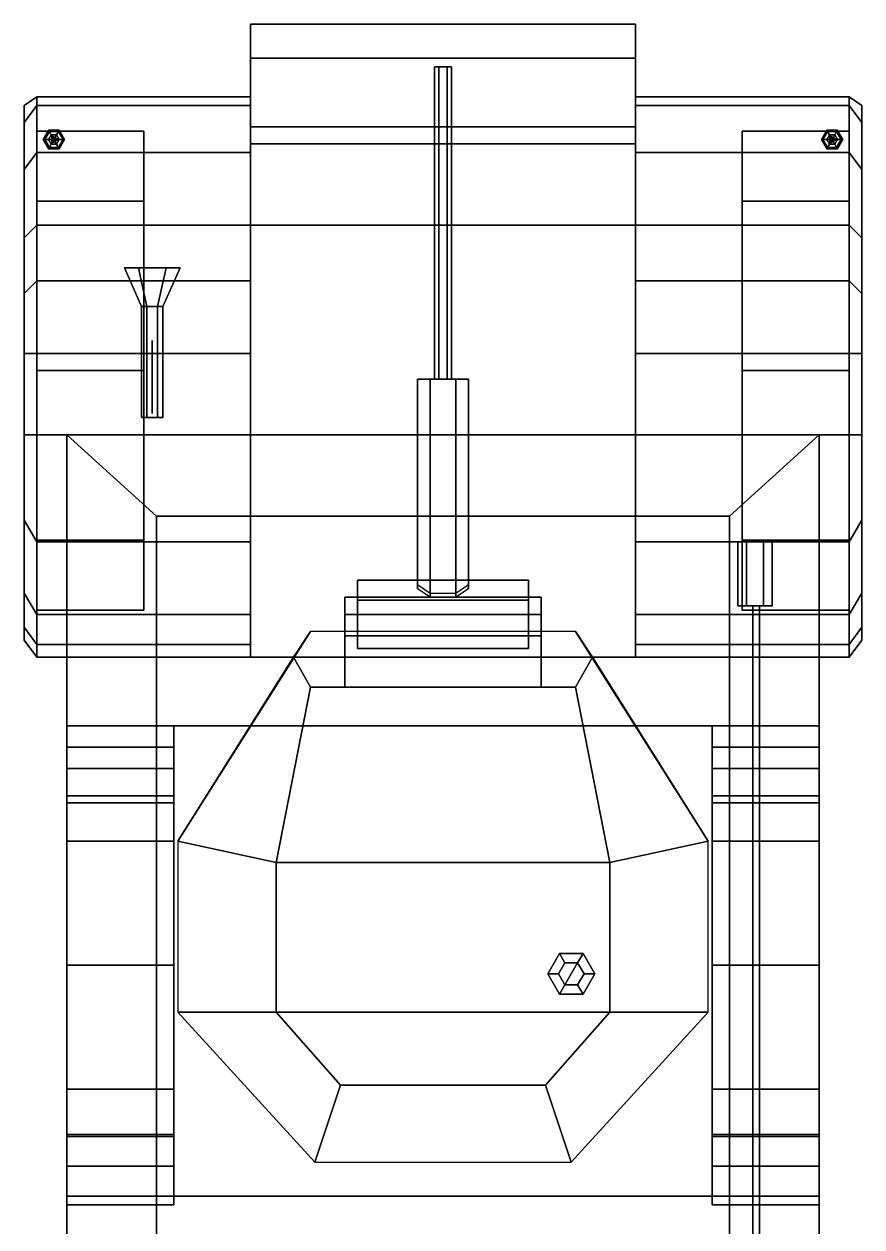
# Model space of a CAD drawing. Header units: millimetres. Extents: x -0.98 to 3, y -2.57 to 7.
# Drawn here: x -0.98 to 0.98, y -0.212 to 2.6 of the extents above; entities that cross this region are included whole.
import ezdxf

# ---------------------------------------------------------------- set-up
doc = ezdxf.new("R2010")
doc.units = ezdxf.units.MM
for name, color, linetype in [('gun', 1, 'Continuous'), ('mudguards', 6, 'Continuous'), ('sleeve', 5, 'Continuous'), ('turret', 2, 'Continuous'), ('wheels', 2, 'Continuous')]:
    doc.layers.add(name, color=color, linetype=linetype)

msp = doc.modelspace()

# ---------------------------------------------------------------- linework, layer by layer
for points in [[(-0.45, 2.52, 0.47), (-0.45, 1.12, 0.47), (-0.45, 1.12, 0.74), (-0.45, 2.6, 0.74)], [(0.45, 2.6, 0.74), (0.45, 2.52, 0.47), (-0.45, 2.52, 0.47), (-0.45, 2.6, 0.74)], [(-0.45, 2.6, 0.74), (-0.45, 1.12, 0.74), (-0.45, 1.2, 1.01), (-0.45, 2.32, 1.01)], [(0.45, 2.32, 1.01), (0.45, 2.6, 0.74), (-0.45, 2.6, 0.74), (-0.45, 2.32, 1.01)], [(0.45, 1.12, 0.74), (0.45, 1.12, 0.47), (0.45, 2.52, 0.47), (0.45, 2.6, 0.74)], [(0.45, 1.2, 1.01), (0.45, 1.12, 0.74), (0.45, 2.6, 0.74), (0.45, 2.32, 1.01)], [(-0.45, 2.36, 0.32), (-0.45, 1.12, 0.32), (-0.45, 1.12, 0.47), (-0.45, 2.52, 0.47)], [(0.45, 2.52, 0.47), (0.45, 2.36, 0.32), (-0.45, 2.36, 0.32), (-0.45, 2.52, 0.47)], [(0.45, 1.12, 0.47), (0.45, 1.12, 0.32), (0.45, 2.36, 0.32), (0.45, 2.52, 0.47)], [(-0.9208, 2.3487, 1.4125), (-0.9225, 2.3517, 1.4), (-0.935, 2.33, 1.4), (-0.9317, 2.33, 1.4125)], [(-0.9225, 2.3517, 1.4), (-0.9208, 2.3487, 1.3875), (-0.9317, 2.33, 1.3875), (-0.935, 2.33, 1.4)], [(-0.9163, 2.3408, 1.4217), (-0.9208, 2.3487, 1.4125), (-0.9317, 2.33, 1.4125), (-0.9225, 2.33, 1.4217)], [(-0.9208, 2.3487, 1.3875), (-0.9163, 2.3408, 1.3783), (-0.9225, 2.33, 1.3783), (-0.9317, 2.33, 1.3875)], [(-0.8992, 2.3487, 1.4125), (-0.8975, 2.3517, 1.4), (-0.9225, 2.3517, 1.4), (-0.9208, 2.3487, 1.4125)], [(-0.8975, 2.3517, 1.4), (-0.8992, 2.3487, 1.3875), (-0.9208, 2.3487, 1.3875), (-0.9225, 2.3517, 1.4)], [(-0.91, 2.33, 1.425), (-0.9163, 2.3408, 1.4217), (-0.9225, 2.33, 1.4217), (-0.91, 2.33, 1.425)], [(-0.9163, 2.3408, 1.3783), (-0.91, 2.33, 1.375), (-0.91, 2.33, 1.375), (-0.9225, 2.33, 1.3783)], [(-0.9038, 2.3408, 1.4217), (-0.8992, 2.3487, 1.4125), (-0.9208, 2.3487, 1.4125), (-0.9163, 2.3408, 1.4217)], [(-0.8992, 2.3487, 1.3875), (-0.9038, 2.3408, 1.3783), (-0.9163, 2.3408, 1.3783), (-0.9208, 2.3487, 1.3875)], [(-0.9038, 2.3408, 1.3783), (-0.91, 2.33, 1.375), (-0.91, 2.33, 1.375), (-0.9163, 2.3408, 1.3783)], [(-0.91, 2.33, 1.425), (-0.9038, 2.3408, 1.4217), (-0.9163, 2.3408, 1.4217), (-0.91, 2.33, 1.425)], [(-0.9, 2.33, 0.92), (-0.915, 2.3387, 0.91), (-0.915, 2.3387, 1.38), (-0.9, 2.33, 1.38)], [(-0.915, 2.3387, 0.91), (-0.915, 2.3213, 0.93), (-0.915, 2.3213, 1.38), (-0.915, 2.3387, 1.38)], [(-0.91, 2.33, 1.425), (-0.8975, 2.33, 1.4217), (-0.9038, 2.3408, 1.4217), (-0.91, 2.33, 1.425)], [(-0.8975, 2.33, 1.3783), (-0.91, 2.33, 1.375), (-0.91, 2.33, 1.375), (-0.9038, 2.3408, 1.3783)], [(-0.8975, 2.33, 1.4217), (-0.8883, 2.33, 1.4125), (-0.8992, 2.3487, 1.4125), (-0.9038, 2.3408, 1.4217)], [(-0.8883, 2.33, 1.3875), (-0.8975, 2.33, 1.3783), (-0.9038, 2.3408, 1.3783), (-0.8992, 2.3487, 1.3875)], [(-0.8883, 2.33, 1.4125), (-0.885, 2.33, 1.4), (-0.8975, 2.3517, 1.4), (-0.8992, 2.3487, 1.4125)], [(-0.885, 2.33, 1.4), (-0.8883, 2.33, 1.3875), (-0.8992, 2.3487, 1.3875), (-0.8975, 2.3517, 1.4)], [(0.45, 2.36, 0.32), (0.45, 1.12, 0.32), (-0.45, 1.12, 0.32), (-0.45, 2.36, 0.32)], [(0.8975, 2.3517, 1.4), (0.8992, 2.3487, 1.3875), (0.8883, 2.33, 1.3875), (0.885, 2.33, 1.4)], [(0.8992, 2.3487, 1.4125), (0.8975, 2.3517, 1.4), (0.885, 2.33, 1.4), (0.8883, 2.33, 1.4125)], [(0.8992, 2.3487, 1.3875), (0.9037, 2.3408, 1.3783), (0.8975, 2.33, 1.3783), (0.8883, 2.33, 1.3875)], [(0.9037, 2.3408, 1.4217), (0.8992, 2.3487, 1.4125), (0.8883, 2.33, 1.4125), (0.8975, 2.33, 1.4217)], [(0.9225, 2.3517, 1.4), (0.9208, 2.3487, 1.3875), (0.8992, 2.3487, 1.3875), (0.8975, 2.3517, 1.4)], [(0.9208, 2.3487, 1.4125), (0.9225, 2.3517, 1.4), (0.8975, 2.3517, 1.4), (0.8992, 2.3487, 1.4125)], [(0.9037, 2.3408, 1.3783), (0.91, 2.33, 1.375), (0.91, 2.33, 1.375), (0.8975, 2.33, 1.3783)], [(0.91, 2.33, 1.425), (0.9037, 2.3408, 1.4217), (0.8975, 2.33, 1.4217), (0.91, 2.33, 1.425)], [(0.9208, 2.3487, 1.3875), (0.9162, 2.3408, 1.3783), (0.9037, 2.3408, 1.3783), (0.8992, 2.3487, 1.3875)], [(0.9162, 2.3408, 1.4217), (0.9208, 2.3487, 1.4125), (0.8992, 2.3487, 1.4125), (0.9037, 2.3408, 1.4217)], [(0.9162, 2.3408, 1.3783), (0.91, 2.33, 1.375), (0.91, 2.33, 1.375), (0.9037, 2.3408, 1.3783)], [(0.91, 2.33, 1.425), (0.9162, 2.3408, 1.4217), (0.9037, 2.3408, 1.4217), (0.91, 2.33, 1.425)], [(0.905, 2.3387, 0.91), (0.905, 2.3213, 0.93), (0.905, 2.3213, 1.38), (0.905, 2.3387, 1.38)], [(0.92, 2.33, 0.92), (0.905, 2.3387, 0.91), (0.905, 2.3387, 1.38), (0.92, 2.33, 1.38)], [(0.9225, 2.33, 1.3783), (0.91, 2.33, 1.375), (0.91, 2.33, 1.375), (0.9162, 2.3408, 1.3783)], [(0.91, 2.33, 1.425), (0.9225, 2.33, 1.4217), (0.9162, 2.3408, 1.4217), (0.91, 2.33, 1.425)], [(0.9317, 2.33, 1.3875), (0.9225, 2.33, 1.3783), (0.9162, 2.3408, 1.3783), (0.9208, 2.3487, 1.3875)], [(0.9225, 2.33, 1.4217), (0.9317, 2.33, 1.4125), (0.9208, 2.3487, 1.4125), (0.9162, 2.3408, 1.4217)], [(0.935, 2.33, 1.4), (0.9317, 2.33, 1.3875), (0.9208, 2.3487, 1.3875), (0.9225, 2.3517, 1.4)], [(0.9317, 2.33, 1.4125), (0.935, 2.33, 1.4), (0.9225, 2.3517, 1.4), (0.9208, 2.3487, 1.4125)], [(-0.9317, 2.33, 1.4125), (-0.935, 2.33, 1.4), (-0.9225, 2.3083, 1.4), (-0.9208, 2.3112, 1.4125)], [(-0.935, 2.33, 1.4), (-0.9317, 2.33, 1.3875), (-0.9208, 2.3112, 1.3875), (-0.9225, 2.3083, 1.4)], [(-0.9225, 2.33, 1.4217), (-0.9317, 2.33, 1.4125), (-0.9208, 2.3112, 1.4125), (-0.9163, 2.3192, 1.4217)], [(-0.9317, 2.33, 1.3875), (-0.9225, 2.33, 1.3783), (-0.9163, 2.3192, 1.3783), (-0.9208, 2.3112, 1.3875)], [(-0.91, 2.33, 1.425), (-0.9225, 2.33, 1.4217), (-0.9163, 2.3192, 1.4217), (-0.91, 2.33, 1.425)], [(-0.9225, 2.33, 1.3783), (-0.91, 2.33, 1.375), (-0.91, 2.33, 1.375), (-0.9163, 2.3192, 1.3783)], [(-0.9208, 2.3112, 1.4125), (-0.9225, 2.3083, 1.4), (-0.8975, 2.3083, 1.4), (-0.8992, 2.3112, 1.4125)], [(-0.9225, 2.3083, 1.4), (-0.9208, 2.3112, 1.3875), (-0.8992, 2.3112, 1.3875), (-0.8975, 2.3083, 1.4)], [(-0.9163, 2.3192, 1.4217), (-0.9208, 2.3112, 1.4125), (-0.8992, 2.3112, 1.4125), (-0.9038, 2.3192, 1.4217)], [(-0.9208, 2.3112, 1.3875), (-0.9163, 2.3192, 1.3783), (-0.9038, 2.3192, 1.3783), (-0.8992, 2.3112, 1.3875)], [(-0.9163, 2.3192, 1.3783), (-0.91, 2.33, 1.375), (-0.91, 2.33, 1.375), (-0.9038, 2.3192, 1.3783)], [(-0.91, 2.33, 1.425), (-0.9163, 2.3192, 1.4217), (-0.9038, 2.3192, 1.4217), (-0.91, 2.33, 1.425)], [(-0.915, 2.3213, 0.93), (-0.9, 2.33, 0.92), (-0.9, 2.33, 1.38), (-0.915, 2.3213, 1.38)], [(-0.91, 2.33, 1.425), (-0.9038, 2.3192, 1.4217), (-0.8975, 2.33, 1.4217), (-0.91, 2.33, 1.425)], [(-0.9038, 2.3192, 1.3783), (-0.91, 2.33, 1.375), (-0.91, 2.33, 1.375), (-0.8975, 2.33, 1.3783)], [(-0.9038, 2.3192, 1.4217), (-0.8992, 2.3112, 1.4125), (-0.8883, 2.33, 1.4125), (-0.8975, 2.33, 1.4217)], [(-0.8992, 2.3112, 1.3875), (-0.9038, 2.3192, 1.3783), (-0.8975, 2.33, 1.3783), (-0.8883, 2.33, 1.3875)], [(-0.8992, 2.3112, 1.4125), (-0.8975, 2.3083, 1.4), (-0.885, 2.33, 1.4), (-0.8883, 2.33, 1.4125)], [(-0.8975, 2.3083, 1.4), (-0.8992, 2.3112, 1.3875), (-0.8883, 2.33, 1.3875), (-0.885, 2.33, 1.4)], [(-0.45, 2.32, 1.01), (-0.45, 1.2, 1.01), (-0.45, 1.64, 1.35), (-0.45, 2.13, 1.2)], [(0.45, 2.13, 1.2), (0.45, 2.32, 1.01), (-0.45, 2.32, 1.01), (-0.45, 2.13, 1.2)], [(0.45, 1.64, 1.35), (0.45, 1.2, 1.01), (0.45, 2.32, 1.01), (0.45, 2.13, 1.2)], [(0.885, 2.33, 1.4), (0.8883, 2.33, 1.3875), (0.8992, 2.3112, 1.3875), (0.8975, 2.3083, 1.4)], [(0.8883, 2.33, 1.4125), (0.885, 2.33, 1.4), (0.8975, 2.3083, 1.4), (0.8992, 2.3112, 1.4125)], [(0.8883, 2.33, 1.3875), (0.8975, 2.33, 1.3783), (0.9037, 2.3192, 1.3783), (0.8992, 2.3112, 1.3875)], [(0.8975, 2.33, 1.4217), (0.8883, 2.33, 1.4125), (0.8992, 2.3112, 1.4125), (0.9037, 2.3192, 1.4217)], [(0.8975, 2.33, 1.3783), (0.91, 2.33, 1.375), (0.91, 2.33, 1.375), (0.9037, 2.3192, 1.3783)], [(0.91, 2.33, 1.425), (0.8975, 2.33, 1.4217), (0.9037, 2.3192, 1.4217), (0.91, 2.33, 1.425)], [(0.8975, 2.3083, 1.4), (0.8992, 2.3112, 1.3875), (0.9208, 2.3112, 1.3875), (0.9225, 2.3083, 1.4)], [(0.8992, 2.3112, 1.4125), (0.8975, 2.3083, 1.4), (0.9225, 2.3083, 1.4), (0.9208, 2.3112, 1.4125)], [(0.8992, 2.3112, 1.3875), (0.9037, 2.3192, 1.3783), (0.9162, 2.3192, 1.3783), (0.9208, 2.3112, 1.3875)], [(0.9037, 2.3192, 1.4217), (0.8992, 2.3112, 1.4125), (0.9208, 2.3112, 1.4125), (0.9162, 2.3192, 1.4217)], [(0.9037, 2.3192, 1.3783), (0.91, 2.33, 1.375), (0.91, 2.33, 1.375), (0.9162, 2.3192, 1.3783)], [(0.91, 2.33, 1.425), (0.9037, 2.3192, 1.4217), (0.9162, 2.3192, 1.4217), (0.91, 2.33, 1.425)], [(0.905, 2.3213, 0.93), (0.92, 2.33, 0.92), (0.92, 2.33, 1.38), (0.905, 2.3213, 1.38)], [(0.9162, 2.3192, 1.3783), (0.91, 2.33, 1.375), (0.91, 2.33, 1.375), (0.9225, 2.33, 1.3783)], [(0.91, 2.33, 1.425), (0.9162, 2.3192, 1.4217), (0.9225, 2.33, 1.4217), (0.91, 2.33, 1.425)], [(0.9208, 2.3112, 1.3875), (0.9162, 2.3192, 1.3783), (0.9225, 2.33, 1.3783), (0.9317, 2.33, 1.3875)], [(0.9162, 2.3192, 1.4217), (0.9208, 2.3112, 1.4125), (0.9317, 2.33, 1.4125), (0.9225, 2.33, 1.4217)], [(0.9225, 2.3083, 1.4), (0.9208, 2.3112, 1.3875), (0.9317, 2.33, 1.3875), (0.935, 2.33, 1.4)], [(0.9208, 2.3112, 1.4125), (0.9225, 2.3083, 1.4), (0.935, 2.33, 1.4), (0.9317, 2.33, 1.4125)], [(-0.45, 2.13, 1.2), (-0.45, 1.64, 1.35), (0.45, 1.64, 1.35), (0.45, 2.13, 1.2)], [(-0.6925, 1.94, 1.3283), (-0.705, 1.94, 1.35), (-0.745, 2.03, 1.35), (-0.7125, 2.03, 1.2937)], [(-0.705, 1.94, 1.35), (-0.6925, 1.94, 1.3717), (-0.7125, 2.03, 1.4063), (-0.745, 2.03, 1.35)], [(-0.7125, 2.03, 1.4063), (-0.6475, 2.03, 1.4063), (-0.615, 2.03, 1.35), (-0.745, 2.03, 1.35)], [(-0.745, 2.03, 1.35), (-0.615, 2.03, 1.35), (-0.6475, 2.03, 1.2937), (-0.7125, 2.03, 1.2937)], [(-0.6675, 1.94, 1.3283), (-0.6925, 1.94, 1.3283), (-0.7125, 2.03, 1.2937), (-0.6475, 2.03, 1.2937)], [(-0.6925, 1.94, 1.3717), (-0.6675, 1.94, 1.3717), (-0.6475, 2.03, 1.4063), (-0.7125, 2.03, 1.4063)], [(-0.655, 1.94, 1.35), (-0.6675, 1.94, 1.3283), (-0.6475, 2.03, 1.2937), (-0.615, 2.03, 1.35)], [(-0.6675, 1.94, 1.3717), (-0.655, 1.94, 1.35), (-0.615, 2.03, 1.35), (-0.6475, 2.03, 1.4063)], [(-0.6925, 1.94, 1.3717), (-0.705, 1.94, 1.35), (-0.705, 1.68, 1.35), (-0.6925, 1.68, 1.3717)], [(-0.705, 1.94, 1.35), (-0.6925, 1.94, 1.3283), (-0.6925, 1.68, 1.3283), (-0.705, 1.68, 1.35)], [(-0.6675, 1.94, 1.3717), (-0.6925, 1.94, 1.3717), (-0.6925, 1.68, 1.3717), (-0.6675, 1.68, 1.3717)], [(-0.6925, 1.94, 1.3283), (-0.6675, 1.94, 1.3283), (-0.6675, 1.68, 1.3283), (-0.6925, 1.68, 1.3283)], [(-0.655, 1.94, 1.35), (-0.6675, 1.94, 1.3717), (-0.6675, 1.68, 1.3717), (-0.655, 1.68, 1.35)], [(-0.6675, 1.94, 1.3283), (-0.655, 1.94, 1.35), (-0.655, 1.68, 1.35), (-0.6675, 1.68, 1.3283)], [(-0.68, 1.83, 1.25), (-0.68, 1.69, 1.25), (-0.68, 1.72, 1.33), (-0.68, 1.86, 1.33)], [(-0.68, 1.86, 1.33), (-0.68, 1.72, 1.33), (-0.68, 1.69, 1.25), (-0.68, 1.83, 1.25)], [(-0.6675, 1.68, 1.3717), (-0.6925, 1.68, 1.3717), (-0.705, 1.68, 1.35), (-0.655, 1.68, 1.35)], [(-0.655, 1.68, 1.35), (-0.705, 1.68, 1.35), (-0.6925, 1.68, 1.3283), (-0.6675, 1.68, 1.3283)], [(-0.88, 1.64, 1.35), (-0.88, -0.71, 1.35), (-0.67, -0.56, 1.76), (-0.67, 1.45, 1.76)], [(0.67, 1.45, 1.76), (0.88, 1.64, 1.35), (-0.88, 1.64, 1.35), (-0.67, 1.45, 1.76)], [(-0.88, 1.64, 1.25), (-0.88, 1.12, 1.25), (-0.88, 1.12, 1.35), (-0.88, 1.64, 1.35)], [(-0.88, 1.39, 1.15), (-0.88, 1.12, 1.15), (-0.88, 1.12, 1.25), (-0.88, 1.64, 1.25)], [(0.88, 1.64, 1.25), (-0.88, 1.64, 1.25), (-0.88, 1.64, 1.35), (0.88, 1.64, 1.35)], [(0.67, -0.56, 1.76), (0.88, -0.71, 1.35), (0.88, 1.64, 1.35), (0.67, 1.45, 1.76)], [(0.88, 1.12, 1.35), (0.88, 1.12, 1.25), (0.88, 1.64, 1.25), (0.88, 1.64, 1.35)], [(0.88, 1.12, 1.25), (0.88, 1.12, 1.15), (0.88, 1.39, 1.15), (0.88, 1.64, 1.25)], [(-0.67, 1.45, 1.76), (-0.67, -0.56, 1.76), (0.67, -0.56, 1.76), (0.67, 1.45, 1.76)], [(-0.88, 1.22, 0.98), (-0.88, 1.12, 0.98), (-0.88, 1.12, 1.15), (-0.88, 1.39, 1.15)], [(0.71, 1.39, 1.7546), (0.69, 1.39, 1.72), (0.69, 1.24, 1.72), (0.71, 1.24, 1.7546)], [(0.69, 1.39, 1.72), (0.71, 1.39, 1.6854), (0.71, 1.24, 1.6854), (0.69, 1.24, 1.72)], [(0.77, 1.39, 1.72), (0.69, 1.39, 1.72), (0.71, 1.39, 1.7546), (0.75, 1.39, 1.7546)], [(0.75, 1.39, 1.6854), (0.71, 1.39, 1.6854), (0.69, 1.39, 1.72), (0.77, 1.39, 1.72)], [(0.75, 1.39, 1.7546), (0.71, 1.39, 1.7546), (0.71, 1.24, 1.7546), (0.75, 1.24, 1.7546)], [(0.71, 1.39, 1.6854), (0.75, 1.39, 1.6854), (0.75, 1.24, 1.6854), (0.71, 1.24, 1.6854)], [(0.77, 1.39, 1.72), (0.75, 1.39, 1.7546), (0.75, 1.24, 1.7546), (0.77, 1.24, 1.72)], [(0.75, 1.39, 1.6854), (0.77, 1.39, 1.72), (0.77, 1.24, 1.72), (0.75, 1.24, 1.6854)], [(0.88, 1.12, 1.15), (0.88, 1.12, 0.98), (0.88, 1.22, 0.98), (0.88, 1.39, 1.15)], [(0.75, 1.24, 1.7546), (0.71, 1.24, 1.7546), (0.69, 1.24, 1.72), (0.77, 1.24, 1.72)], [(0.77, 1.24, 1.72), (0.69, 1.24, 1.72), (0.71, 1.24, 1.6854), (0.75, 1.24, 1.6854)], [(0.74, 1.24, 1.72), (0.725, 1.24, 1.7287), (0.725, -1.8, 1.7287), (0.74, -1.8, 1.72)], [(0.725, 1.24, 1.7287), (0.725, 1.24, 1.7113), (0.725, -1.8, 1.7113), (0.725, -1.8, 1.7287)], [(0.725, 1.24, 1.7113), (0.74, 1.24, 1.72), (0.74, -1.8, 1.72), (0.725, -1.8, 1.7113)], [(-0.88, 1.15, 0.83), (-0.88, 1.12, 0.67), (-0.88, 1.12, 0.98), (-0.88, 1.22, 0.98)], [(0.88, 1.12, 0.98), (0.88, 1.12, 0.67), (0.88, 1.15, 0.83), (0.88, 1.22, 0.98)], [(-0.88, 1.12, 0.32), (-0.88, 0.96, 0.32), (-0.88, 0.96, 1.35), (-0.88, 1.12, 1.35)], [(0.88, 1.12, 0.32), (0.88, 0.96, 0.32), (-0.88, 0.96, 0.32), (-0.88, 1.12, 0.32)], [(-0.45, 1.12, 0.32), (-0.88, 1.12, 0.32), (-0.88, 1.12, 0.4), (-0.45, 1.12, 0.4)], [(0.88, 1.12, 0.32), (0.45, 1.12, 0.32), (0.45, 1.12, 0.4), (0.88, 1.12, 0.4)], [(0.88, 0.96, 1.35), (0.88, 0.96, 0.32), (0.88, 1.12, 0.32), (0.88, 1.12, 1.35)], [(-0.88, 0.96, 1.28), (-0.88, 0.78, 1.28), (-0.88, 0.69, 1.35), (-0.88, 0.96, 1.35)], [(-0.88, 0.96, 1.19), (-0.88, 0.86, 1.19), (-0.88, 0.78, 1.28), (-0.88, 0.96, 1.28)], [(-0.88, 0.96, 0.81), (-0.88, 0.91, 1.09), (-0.88, 0.86, 1.19), (-0.88, 0.96, 1.19)], [(-0.63, 0.91, 1.09), (-0.88, 0.91, 1.09), (-0.88, 0.96, 0.81), (-0.63, 0.96, 0.81)], [(-0.63, 0.96, 0.81), (-0.88, 0.96, 0.81), (-0.88, 0.96, 0.32), (-0.63, 0.96, 0.32)], [(-0.63, 0.96, 0.32), (-0.63, -0.14, 0.32), (-0.63, -0.14, 1.35), (-0.63, 0.96, 1.35)], [(0.63, 0.96, 0.32), (0.63, -0.14, 0.32), (-0.63, -0.14, 0.32), (-0.63, 0.96, 0.32)], [(0.63, -0.14, 1.35), (0.63, -0.14, 0.32), (0.63, 0.96, 0.32), (0.63, 0.96, 1.35)], [(0.88, 0.91, 1.09), (0.63, 0.91, 1.09), (0.63, 0.96, 0.81), (0.88, 0.96, 0.81)], [(0.88, 0.96, 0.81), (0.63, 0.96, 0.81), (0.63, 0.96, 0.32), (0.88, 0.96, 0.32)], [(0.88, 0.69, 1.35), (0.88, 0.78, 1.28), (0.88, 0.96, 1.28), (0.88, 0.96, 1.35)], [(0.88, 0.78, 1.28), (0.88, 0.86, 1.19), (0.88, 0.96, 1.19), (0.88, 0.96, 1.28)], [(0.88, 0.86, 1.19), (0.88, 0.91, 1.09), (0.88, 0.96, 0.81), (0.88, 0.96, 1.19)], [(-0.63, 0.86, 1.19), (-0.88, 0.86, 1.19), (-0.88, 0.91, 1.09), (-0.63, 0.91, 1.09)], [(0.88, 0.86, 1.19), (0.63, 0.86, 1.19), (0.63, 0.91, 1.09), (0.88, 0.91, 1.09)], [(-0.63, 0.78, 1.28), (-0.88, 0.78, 1.28), (-0.88, 0.86, 1.19), (-0.63, 0.86, 1.19)], [(0.88, 0.78, 1.28), (0.63, 0.78, 1.28), (0.63, 0.86, 1.19), (0.88, 0.86, 1.19)], [(-0.63, 0.69, 1.35), (-0.88, 0.69, 1.35), (-0.88, 0.78, 1.28), (-0.63, 0.78, 1.28)], [(0.88, 0.69, 1.35), (0.63, 0.69, 1.35), (0.63, 0.78, 1.28), (0.88, 0.78, 1.28)], [(-0.63, 0.11, 1.35), (-0.88, 0.11, 1.35), (-0.88, 0.69, 1.35), (-0.63, 0.69, 1.35)], [(0.88, 0.11, 1.35), (0.63, 0.11, 1.35), (0.63, 0.69, 1.35), (0.88, 0.69, 1.35)], [(-0.88, 0, 1.25), (-0.88, -0.14, 1.25), (-0.88, -0.14, 1.35), (-0.88, 0.11, 1.35)], [(-0.63, 0, 1.25), (-0.88, 0, 1.25), (-0.88, 0.11, 1.35), (-0.63, 0.11, 1.35)], [(0.88, 0, 1.25), (0.63, 0, 1.25), (0.63, 0.11, 1.35), (0.88, 0.11, 1.35)], [(0.88, -0.14, 1.35), (0.88, -0.14, 1.25), (0.88, 0, 1.25), (0.88, 0.11, 1.35)], [(-0.88, -0.07, 1.15), (-0.88, -0.14, 0.94), (-0.88, -0.14, 1.25), (-0.88, 0, 1.25)], [(-0.63, -0.07, 1.15), (-0.88, -0.07, 1.15), (-0.88, 0, 1.25), (-0.63, 0, 1.25)], [(0.88, -0.07, 1.15), (0.63, -0.07, 1.15), (0.63, 0, 1.25), (0.88, 0, 1.25)], [(0.88, -0.14, 1.25), (0.88, -0.14, 0.94), (0.88, -0.07, 1.15), (0.88, 0, 1.25)], [(-0.63, -0.14, 0.94), (-0.88, -0.14, 0.94), (-0.88, -0.07, 1.15), (-0.63, -0.07, 1.15)], [(0.88, -0.14, 0.94), (0.63, -0.14, 0.94), (0.63, -0.07, 1.15), (0.88, -0.07, 1.15)], [(-0.88, -0.14, 0.32), (-0.88, -0.71, 0.32), (-0.88, -0.71, 1.35), (-0.88, -0.14, 1.35)], [(0.88, -0.14, 0.32), (0.88, -0.71, 0.32), (-0.88, -0.71, 0.32), (-0.88, -0.14, 0.32)], [(-0.63, -0.14, 0.32), (-0.88, -0.14, 0.32), (-0.88, -0.14, 0.94), (-0.63, -0.14, 0.94)], [(0.88, -0.14, 0.32), (0.63, -0.14, 0.32), (0.63, -0.14, 0.94), (0.88, -0.14, 0.94)], [(0.88, -0.71, 1.35), (0.88, -0.71, 0.32), (0.88, -0.14, 0.32), (0.88, -0.14, 1.35)]]:
    msp.add_3dface(points)
at = {"layer": 'gun'}
for points in [[(-0.01, 2.5, 2.0473), (-0.02, 2.5, 2.03), (-0.02, 1.77, 2.03), (-0.01, 1.77, 2.0473)], [(-0.02, 2.5, 2.03), (-0.01, 2.5, 2.0127), (-0.01, 1.77, 2.0127), (-0.02, 1.77, 2.03)], [(0.02, 2.5, 2.03), (-0.02, 2.5, 2.03), (-0.01, 2.5, 2.0473), (0.01, 2.5, 2.0473)], [(0.01, 2.5, 2.0127), (-0.01, 2.5, 2.0127), (-0.02, 2.5, 2.03), (0.02, 2.5, 2.03)], [(0.01, 2.5, 2.0473), (-0.01, 2.5, 2.0473), (-0.01, 1.77, 2.0473), (0.01, 1.77, 2.0473)], [(-0.01, 2.5, 2.0127), (0.01, 2.5, 2.0127), (0.01, 1.77, 2.0127), (-0.01, 1.77, 2.0127)], [(0.02, 2.5, 2.03), (0.01, 2.5, 2.0473), (0.01, 1.77, 2.0473), (0.02, 1.77, 2.03)], [(0.01, 2.5, 2.0127), (0.02, 2.5, 2.03), (0.02, 1.77, 2.03), (0.01, 1.77, 2.0127)]]:
    msp.add_3dface(points, dxfattribs=at)
at = {"layer": 'mudguards'}
for points in [[(-0.95, 2.43, 0.73), (-0.95, 2.41, 0.8), (-0.98, 2.37, 0.79), (-0.98, 2.41, 0.71)], [(-0.98, 2.41, 0.71), (-0.98, 2.37, 0.79), (-0.95, 2.41, 0.8), (-0.95, 2.43, 0.73)], [(-0.95, 2.43, 0.73), (-0.95, 2.41, 0.8), (-0.45, 2.41, 0.8), (-0.45, 2.43, 0.73)], [(-0.45, 2.43, 0.73), (-0.45, 2.41, 0.8), (-0.95, 2.41, 0.8), (-0.95, 2.43, 0.73)], [(0.95, 2.43, 0.73), (0.95, 2.41, 0.8), (0.45, 2.41, 0.8), (0.45, 2.43, 0.73)], [(0.45, 2.43, 0.73), (0.45, 2.41, 0.8), (0.95, 2.41, 0.8), (0.95, 2.43, 0.73)], [(0.95, 2.43, 0.73), (0.95, 2.41, 0.8), (0.98, 2.37, 0.79), (0.98, 2.41, 0.71)], [(0.98, 2.41, 0.71), (0.98, 2.37, 0.79), (0.95, 2.41, 0.8), (0.95, 2.43, 0.73)], [(-0.98, 2.37, 0.79), (-0.98, 2.26, 0.96), (-0.95, 2.3, 0.97), (-0.95, 2.41, 0.8)], [(-0.95, 2.41, 0.8), (-0.95, 2.3, 0.97), (-0.98, 2.26, 0.96), (-0.98, 2.37, 0.79)], [(-0.45, 2.41, 0.8), (-0.45, 2.3, 0.97), (-0.95, 2.3, 0.97), (-0.95, 2.41, 0.8)], [(-0.95, 2.41, 0.8), (-0.95, 2.3, 0.97), (-0.45, 2.3, 0.97), (-0.45, 2.41, 0.8)], [(0.45, 2.41, 0.8), (0.45, 2.3, 0.97), (0.95, 2.3, 0.97), (0.95, 2.41, 0.8)], [(0.95, 2.41, 0.8), (0.95, 2.3, 0.97), (0.45, 2.3, 0.97), (0.45, 2.41, 0.8)], [(0.98, 2.37, 0.79), (0.98, 2.26, 0.96), (0.95, 2.3, 0.97), (0.95, 2.41, 0.8)], [(0.95, 2.41, 0.8), (0.95, 2.3, 0.97), (0.98, 2.26, 0.96), (0.98, 2.37, 0.79)], [(-0.98, 2.26, 0.96), (-0.98, 2.1, 1.1), (-0.95, 2.13, 1.13), (-0.95, 2.3, 0.97)], [(-0.95, 2.3, 0.97), (-0.95, 2.13, 1.13), (-0.98, 2.1, 1.1), (-0.98, 2.26, 0.96)], [(-0.45, 2.3, 0.97), (-0.45, 2.13, 1.13), (-0.95, 2.13, 1.13), (-0.95, 2.3, 0.97)], [(-0.95, 2.3, 0.97), (-0.95, 2.13, 1.13), (-0.45, 2.13, 1.13), (-0.45, 2.3, 0.97)], [(0.45, 2.3, 0.97), (0.45, 2.13, 1.13), (0.95, 2.13, 1.13), (0.95, 2.3, 0.97)], [(0.95, 2.3, 0.97), (0.95, 2.13, 1.13), (0.45, 2.13, 1.13), (0.45, 2.3, 0.97)], [(0.98, 2.26, 0.96), (0.98, 2.1, 1.1), (0.95, 2.13, 1.13), (0.95, 2.3, 0.97)], [(0.95, 2.3, 0.97), (0.95, 2.13, 1.13), (0.98, 2.1, 1.1), (0.98, 2.26, 0.96)], [(-0.98, 2.1, 1.1), (-0.98, 1.97, 1.18), (-0.95, 2, 1.21), (-0.95, 2.13, 1.13)], [(-0.95, 2.13, 1.13), (-0.95, 2, 1.21), (-0.98, 1.97, 1.18), (-0.98, 2.1, 1.1)], [(-0.45, 2.13, 1.13), (-0.45, 2, 1.21), (-0.95, 2, 1.21), (-0.95, 2.13, 1.13)], [(-0.95, 2.13, 1.13), (-0.95, 2, 1.21), (-0.45, 2, 1.21), (-0.45, 2.13, 1.13)], [(0.45, 2.13, 1.13), (0.45, 2, 1.21), (0.95, 2, 1.21), (0.95, 2.13, 1.13)], [(0.95, 2.13, 1.13), (0.95, 2, 1.21), (0.45, 2, 1.21), (0.45, 2.13, 1.13)], [(0.95, 2.13, 1.13), (0.95, 2, 1.21), (0.98, 1.97, 1.18), (0.98, 2.1, 1.1)], [(0.98, 2.1, 1.1), (0.98, 1.97, 1.18), (0.95, 2, 1.21), (0.95, 2.13, 1.13)], [(-0.95, 2, 1.21), (-0.95, 1.83, 1.25), (-0.98, 1.83, 1.22), (-0.98, 1.97, 1.18)], [(-0.98, 1.97, 1.18), (-0.98, 1.83, 1.22), (-0.95, 1.83, 1.25), (-0.95, 2, 1.21)], [(-0.45, 2, 1.21), (-0.45, 1.83, 1.25), (-0.95, 1.83, 1.25), (-0.95, 2, 1.21)], [(-0.95, 2, 1.21), (-0.95, 1.83, 1.25), (-0.45, 1.83, 1.25), (-0.45, 2, 1.21)], [(0.95, 2, 1.21), (0.95, 1.83, 1.25), (0.45, 1.83, 1.25), (0.45, 2, 1.21)], [(0.45, 2, 1.21), (0.45, 1.83, 1.25), (0.95, 1.83, 1.25), (0.95, 2, 1.21)], [(0.98, 1.97, 1.18), (0.98, 1.83, 1.22), (0.95, 1.83, 1.25), (0.95, 2, 1.21)], [(0.95, 2, 1.21), (0.95, 1.83, 1.25), (0.98, 1.83, 1.22), (0.98, 1.97, 1.18)], [(-0.98, 1.83, 1.22), (-0.98, 1.64, 1.22), (-0.95, 1.64, 1.25), (-0.95, 1.83, 1.25)], [(-0.95, 1.83, 1.25), (-0.95, 1.64, 1.25), (-0.98, 1.64, 1.22), (-0.98, 1.83, 1.22)], [(-0.95, 1.83, 1.25), (-0.95, 1.64, 1.25), (-0.45, 1.64, 1.25), (-0.45, 1.83, 1.25)], [(-0.45, 1.83, 1.25), (-0.45, 1.64, 1.25), (-0.95, 1.64, 1.25), (-0.95, 1.83, 1.25)], [(0.45, 1.83, 1.25), (0.45, 1.64, 1.25), (0.95, 1.64, 1.25), (0.95, 1.83, 1.25)], [(0.95, 1.83, 1.25), (0.95, 1.64, 1.25), (0.45, 1.64, 1.25), (0.45, 1.83, 1.25)], [(0.95, 1.83, 1.25), (0.95, 1.64, 1.25), (0.98, 1.64, 1.22), (0.98, 1.83, 1.22)], [(0.98, 1.83, 1.22), (0.98, 1.64, 1.22), (0.95, 1.64, 1.25), (0.95, 1.83, 1.25)], [(-0.98, 1.64, 1.22), (-0.98, 1.44, 1.13), (-0.95, 1.39, 1.15), (-0.95, 1.64, 1.25)], [(-0.95, 1.64, 1.25), (-0.95, 1.39, 1.15), (-0.98, 1.44, 1.13), (-0.98, 1.64, 1.22)], [(-0.95, 1.64, 1.25), (-0.95, 1.39, 1.15), (-0.45, 1.39, 1.15), (-0.45, 1.64, 1.25)], [(-0.45, 1.64, 1.25), (-0.45, 1.39, 1.15), (-0.95, 1.39, 1.15), (-0.95, 1.64, 1.25)], [(0.95, 1.64, 1.25), (0.95, 1.39, 1.15), (0.45, 1.39, 1.15), (0.45, 1.64, 1.25)], [(0.45, 1.64, 1.25), (0.45, 1.39, 1.15), (0.95, 1.39, 1.15), (0.95, 1.64, 1.25)], [(0.98, 1.64, 1.22), (0.98, 1.44, 1.13), (0.95, 1.39, 1.15), (0.95, 1.64, 1.25)], [(0.95, 1.64, 1.25), (0.95, 1.39, 1.15), (0.98, 1.44, 1.13), (0.98, 1.64, 1.22)], [(-0.98, 1.44, 1.13), (-0.98, 1.27, 0.98), (-0.95, 1.22, 0.98), (-0.95, 1.39, 1.15)], [(-0.95, 1.39, 1.15), (-0.95, 1.22, 0.98), (-0.98, 1.27, 0.98), (-0.98, 1.44, 1.13)], [(0.98, 1.44, 1.13), (0.98, 1.27, 0.98), (0.95, 1.22, 0.98), (0.95, 1.39, 1.15)], [(0.95, 1.39, 1.15), (0.95, 1.22, 0.98), (0.98, 1.27, 0.98), (0.98, 1.44, 1.13)], [(-0.45, 1.39, 1.15), (-0.45, 1.22, 0.98), (-0.95, 1.22, 0.98), (-0.95, 1.39, 1.15)], [(-0.95, 1.39, 1.15), (-0.95, 1.22, 0.98), (-0.45, 1.22, 0.98), (-0.45, 1.39, 1.15)], [(0.95, 1.39, 1.15), (0.95, 1.22, 0.98), (0.45, 1.22, 0.98), (0.45, 1.39, 1.15)], [(0.45, 1.39, 1.15), (0.45, 1.22, 0.98), (0.95, 1.22, 0.98), (0.95, 1.39, 1.15)], [(-0.95, 1.22, 0.98), (-0.95, 1.15, 0.83), (-0.98, 1.19, 0.82), (-0.98, 1.27, 0.98)], [(-0.98, 1.27, 0.98), (-0.98, 1.19, 0.82), (-0.95, 1.15, 0.83), (-0.95, 1.22, 0.98)], [(0.98, 1.27, 0.98), (0.98, 1.19, 0.82), (0.95, 1.15, 0.83), (0.95, 1.22, 0.98)], [(0.95, 1.22, 0.98), (0.95, 1.15, 0.83), (0.98, 1.19, 0.82), (0.98, 1.27, 0.98)], [(-0.95, 1.22, 0.98), (-0.95, 1.15, 0.83), (-0.45, 1.15, 0.83), (-0.45, 1.22, 0.98)], [(-0.45, 1.22, 0.98), (-0.45, 1.15, 0.83), (-0.95, 1.15, 0.83), (-0.95, 1.22, 0.98)], [(0.95, 1.22, 0.98), (0.95, 1.15, 0.83), (0.45, 1.15, 0.83), (0.45, 1.22, 0.98)], [(0.45, 1.22, 0.98), (0.45, 1.15, 0.83), (0.95, 1.15, 0.83), (0.95, 1.22, 0.98)], [(-0.98, 1.19, 0.82), (-0.98, 1.16, 0.69), (-0.95, 1.12, 0.67), (-0.95, 1.15, 0.83)], [(-0.95, 1.15, 0.83), (-0.95, 1.12, 0.67), (-0.98, 1.16, 0.69), (-0.98, 1.19, 0.82)], [(0.95, 1.15, 0.83), (0.95, 1.12, 0.67), (0.98, 1.16, 0.69), (0.98, 1.19, 0.82)], [(0.98, 1.19, 0.82), (0.98, 1.16, 0.69), (0.95, 1.12, 0.67), (0.95, 1.15, 0.83)], [(-0.95, 1.12, 0.67), (-0.95, 1.12, 0.4), (-0.98, 1.16, 0.49), (-0.98, 1.16, 0.69)], [(-0.98, 1.16, 0.69), (-0.98, 1.16, 0.49), (-0.95, 1.12, 0.4), (-0.95, 1.12, 0.67)], [(0.98, 1.16, 0.69), (0.98, 1.16, 0.49), (0.95, 1.12, 0.4), (0.95, 1.12, 0.67)], [(0.95, 1.12, 0.67), (0.95, 1.12, 0.4), (0.98, 1.16, 0.49), (0.98, 1.16, 0.69)], [(-0.95, 1.15, 0.83), (-0.95, 1.12, 0.67), (-0.45, 1.12, 0.67), (-0.45, 1.15, 0.83)], [(-0.45, 1.15, 0.83), (-0.45, 1.12, 0.67), (-0.95, 1.12, 0.67), (-0.95, 1.15, 0.83)], [(0.45, 1.15, 0.83), (0.45, 1.12, 0.67), (0.95, 1.12, 0.67), (0.95, 1.15, 0.83)], [(0.95, 1.15, 0.83), (0.95, 1.12, 0.67), (0.45, 1.12, 0.67), (0.45, 1.15, 0.83)], [(-0.95, 1.12, 0.67), (-0.95, 1.12, 0.4), (-0.45, 1.12, 0.4), (-0.45, 1.12, 0.67)], [(-0.45, 1.12, 0.67), (-0.45, 1.12, 0.4), (-0.95, 1.12, 0.4), (-0.95, 1.12, 0.67)], [(0.95, 1.12, 0.67), (0.95, 1.12, 0.4), (0.45, 1.12, 0.4), (0.45, 1.12, 0.67)], [(0.45, 1.12, 0.67), (0.45, 1.12, 0.4), (0.95, 1.12, 0.4), (0.95, 1.12, 0.67)]]:
    msp.add_3dface(points, dxfattribs=at)
at = {"layer": 'sleeve'}
for points in [[(-0.03, 1.77, 2.072), (-0.06, 1.77, 2.02), (-0.06, 1.29, 2.02), (-0.03, 1.27, 2.072)], [(-0.06, 1.77, 1.97), (-0.03, 1.77, 1.918), (-0.03, 1.26, 1.918), (-0.06, 1.28, 1.97)], [(-0.06, 1.77, 2.02), (-0.06, 1.77, 1.97), (-0.06, 1.28, 1.97), (-0.06, 1.29, 2.02)], [(0.06, 1.77, 2.02), (-0.06, 1.77, 2.02), (-0.03, 1.77, 2.072), (0.03, 1.77, 2.072)], [(0.06, 1.77, 1.97), (-0.06, 1.77, 1.97), (-0.06, 1.77, 2.02), (0.06, 1.77, 2.02)], [(0.03, 1.77, 1.918), (-0.03, 1.77, 1.918), (-0.06, 1.77, 1.97), (0.06, 1.77, 1.97)], [(0.03, 1.77, 2.072), (-0.03, 1.77, 2.072), (-0.03, 1.27, 2.072), (0.03, 1.27, 2.072)], [(-0.03, 1.77, 1.918), (0.03, 1.77, 1.918), (0.03, 1.26, 1.918), (-0.03, 1.26, 1.918)], [(0.06, 1.77, 2.02), (0.03, 1.77, 2.072), (0.03, 1.27, 2.072), (0.06, 1.29, 2.02)], [(0.03, 1.77, 1.918), (0.06, 1.77, 1.97), (0.06, 1.28, 1.97), (0.03, 1.26, 1.918)], [(0.06, 1.77, 1.97), (0.06, 1.77, 2.02), (0.06, 1.29, 2.02), (0.06, 1.28, 1.97)], [(0.2, 1.2531, 2.1231), (0.2, 1.3, 2.01), (-0.2, 1.3, 2.01), (-0.2, 1.2531, 2.1231)], [(0.2, 1.3, 2.01), (0.2, 1.2531, 1.8969), (-0.2, 1.2531, 1.8969), (-0.2, 1.3, 2.01)], [(-0.2, 1.2531, 2.1231), (-0.2, 1.3, 2.01), (-0.2, 1.3, 2.01), (-0.2, 1.2531, 1.8969)], [(0.2, 1.2531, 1.8969), (0.2, 1.3, 2.01), (0.2, 1.3, 2.01), (0.2, 1.2531, 2.1231)], [(0.2, 1.14, 2.17), (0.2, 1.2531, 2.1231), (-0.2, 1.2531, 2.1231), (-0.2, 1.14, 2.17)], [(0.2, 1.2531, 1.8969), (0.2, 1.14, 1.85), (-0.2, 1.14, 1.85), (-0.2, 1.2531, 1.8969)], [(-0.2, 1.14, 2.17), (-0.2, 1.2531, 2.1231), (-0.2, 1.2531, 1.8969), (-0.2, 1.14, 1.85)], [(0.2, 1.14, 1.85), (0.2, 1.2531, 1.8969), (0.2, 1.2531, 2.1231), (0.2, 1.14, 2.17)]]:
    msp.add_3dface(points, dxfattribs=at)
at = {"layer": 'turret'}
for points in [[(0.23, 1.17, 2.01), (0.23, 1.26, 1.83), (-0.23, 1.26, 1.83), (-0.23, 1.17, 2.01)], [(-0.23, 1.26, 1.83), (-0.23, 1.17, 1.79), (-0.23, 1.12, 2.01), (-0.23, 1.17, 2.01)], [(0.23, 1.26, 1.83), (0.23, 1.17, 1.79), (-0.23, 1.17, 1.79), (-0.23, 1.26, 1.83)], [(0.23, 1.12, 2.01), (0.23, 1.17, 1.79), (0.23, 1.26, 1.83), (0.23, 1.17, 2.01)], [(-0.23, 1.22, 2.19), (-0.23, 1.05, 2.22), (0.23, 1.05, 2.22), (0.23, 1.22, 2.19)], [(-0.23, 1.17, 2.01), (-0.23, 1.12, 2.01), (-0.23, 1.05, 2.22), (-0.23, 1.22, 2.19)], [(0.23, 1.22, 2.19), (0.23, 1.17, 2.01), (-0.23, 1.17, 2.01), (-0.23, 1.22, 2.19)], [(0.23, 1.05, 2.22), (0.23, 1.12, 2.01), (0.23, 1.17, 2.01), (0.23, 1.22, 2.19)], [(-0.31, 1.18, 1.76), (-0.62, 0.69, 1.76), (-0.62, 0.69, 1.76), (-0.35, 1.12, 2.01)], [(-0.35, 1.12, 2.01), (0.35, 1.12, 2.01), (0.31, 1.18, 1.76), (-0.31, 1.18, 1.76)], [(0.35, 1.12, 2.01), (0.62, 0.69, 1.76), (0.62, 0.69, 1.76), (0.31, 1.18, 1.76)], [(-0.35, 1.12, 2.01), (-0.62, 0.69, 1.76), (-0.39, 0.64, 2.25), (-0.31, 1.05, 2.24)], [(-0.31, 1.05, 2.24), (0.31, 1.05, 2.24), (0.35, 1.12, 2.01), (-0.35, 1.12, 2.01)], [(0.31, 1.05, 2.24), (0.39, 0.64, 2.25), (0.62, 0.69, 1.76), (0.35, 1.12, 2.01)], [(-0.39, 0.64, 2.25), (0.39, 0.64, 2.25), (0.31, 1.05, 2.24), (-0.31, 1.05, 2.24)], [(-0.62, 0.69, 1.76), (-0.62, 0.29, 1.76), (-0.39, 0.29, 2.25), (-0.39, 0.64, 2.25)], [(0.39, 0.64, 2.25), (0.39, 0.29, 2.25), (0.62, 0.29, 1.76), (0.62, 0.69, 1.76)], [(-0.39, 0.29, 2.25), (0.39, 0.29, 2.25), (0.39, 0.64, 2.25), (-0.39, 0.64, 2.25)], [(0.2725, 0.4276, 2.35), (0.245, 0.38, 2.35), (0.27, 0.38, 2.39), (0.285, 0.406, 2.39)], [(0.2725, 0.4276, 2.25), (0.245, 0.38, 2.25), (0.245, 0.38, 2.35), (0.2725, 0.4276, 2.35)], [(0.3275, 0.4276, 2.35), (0.2725, 0.4276, 2.35), (0.285, 0.406, 2.39), (0.315, 0.406, 2.39)], [(0.3275, 0.4276, 2.25), (0.2725, 0.4276, 2.25), (0.2725, 0.4276, 2.35), (0.3275, 0.4276, 2.35)], [(0.355, 0.38, 2.35), (0.3275, 0.4276, 2.35), (0.315, 0.406, 2.39), (0.33, 0.38, 2.39)], [(0.355, 0.38, 2.25), (0.3275, 0.4276, 2.25), (0.3275, 0.4276, 2.35), (0.355, 0.38, 2.35)], [(0.285, 0.406, 2.39), (0.27, 0.38, 2.39), (0.285, 0.354, 2.39), (0.315, 0.406, 2.39)], [(0.315, 0.406, 2.39), (0.285, 0.354, 2.39), (0.315, 0.354, 2.39), (0.33, 0.38, 2.39)], [(0.245, 0.38, 2.35), (0.2725, 0.3324, 2.35), (0.285, 0.354, 2.39), (0.27, 0.38, 2.39)], [(0.245, 0.38, 2.25), (0.2725, 0.3324, 2.25), (0.2725, 0.3324, 2.35), (0.245, 0.38, 2.35)], [(0.3275, 0.3324, 2.35), (0.355, 0.38, 2.35), (0.33, 0.38, 2.39), (0.315, 0.354, 2.39)], [(0.3275, 0.3324, 2.25), (0.355, 0.38, 2.25), (0.355, 0.38, 2.35), (0.3275, 0.3324, 2.35)], [(0.2725, 0.3324, 2.35), (0.3275, 0.3324, 2.35), (0.315, 0.354, 2.39), (0.285, 0.354, 2.39)], [(0.2725, 0.3324, 2.25), (0.3275, 0.3324, 2.25), (0.3275, 0.3324, 2.35), (0.2725, 0.3324, 2.35)], [(-0.62, 0.29, 1.76), (-0.3, -0.06, 1.76), (-0.24, 0.12, 2.25), (-0.39, 0.29, 2.25)], [(-0.24, 0.12, 2.25), (0.24, 0.12, 2.25), (0.39, 0.29, 2.25), (-0.39, 0.29, 2.25)], [(0.39, 0.29, 2.25), (0.24, 0.12, 2.25), (0.3, -0.06, 1.76), (0.62, 0.29, 1.76)], [(-0.3, -0.06, 1.76), (0.3, -0.06, 1.76), (0.24, 0.12, 2.25), (-0.24, 0.12, 2.25)]]:
    msp.add_3dface(points, dxfattribs=at)
at = {"layer": 'wheels'}
for points in [[(-0.7, 2.186, 0.926), (-0.7, 2.35, 0.53), (-0.95, 2.35, 0.53), (-0.95, 2.186, 0.926)], [(-0.7, 2.35, 0.53), (-0.7, 2.186, 0.134), (-0.95, 2.186, 0.134), (-0.95, 2.35, 0.53)], [(-0.95, 1.23, 0.53), (-0.95, 2.186, 0.926), (-0.95, 2.35, 0.53), (-0.95, 1.394, 0.134)], [(-0.95, 1.394, 0.134), (-0.95, 2.35, 0.53), (-0.95, 2.186, 0.134), (-0.95, 1.79, -0.03)], [(-0.7, 1.394, 0.134), (-0.7, 2.35, 0.53), (-0.7, 2.186, 0.926), (-0.7, 1.23, 0.53)], [(-0.7, 1.79, -0.03), (-0.7, 2.186, 0.134), (-0.7, 2.35, 0.53), (-0.7, 1.394, 0.134)], [(0.7, 1.394, 0.134), (0.7, 2.35, 0.53), (0.7, 2.186, 0.134), (0.7, 1.79, -0.03)], [(0.7, 1.23, 0.53), (0.7, 2.186, 0.926), (0.7, 2.35, 0.53), (0.7, 1.394, 0.134)], [(0.95, 2.35, 0.53), (0.95, 2.186, 0.134), (0.7, 2.186, 0.134), (0.7, 2.35, 0.53)], [(0.95, 2.186, 0.926), (0.95, 2.35, 0.53), (0.7, 2.35, 0.53), (0.7, 2.186, 0.926)], [(0.95, 1.79, -0.03), (0.95, 2.186, 0.134), (0.95, 2.35, 0.53), (0.95, 1.394, 0.134)], [(0.95, 1.394, 0.134), (0.95, 2.35, 0.53), (0.95, 2.186, 0.926), (0.95, 1.23, 0.53)], [(-0.7, 1.79, 1.09), (-0.7, 2.186, 0.926), (-0.95, 2.186, 0.926), (-0.95, 1.79, 1.09)], [(-0.7, 2.186, 0.134), (-0.7, 1.79, -0.03), (-0.95, 1.79, -0.03), (-0.95, 2.186, 0.134)], [(-0.95, 1.394, 0.926), (-0.95, 1.79, 1.09), (-0.95, 2.186, 0.926), (-0.95, 1.23, 0.53)], [(-0.7, 1.23, 0.53), (-0.7, 2.186, 0.926), (-0.7, 1.79, 1.09), (-0.7, 1.394, 0.926)], [(0.95, 2.186, 0.134), (0.95, 1.79, -0.03), (0.7, 1.79, -0.03), (0.7, 2.186, 0.134)], [(0.7, 1.394, 0.926), (0.7, 1.79, 1.09), (0.7, 2.186, 0.926), (0.7, 1.23, 0.53)], [(0.95, 1.79, 1.09), (0.95, 2.186, 0.926), (0.7, 2.186, 0.926), (0.7, 1.79, 1.09)], [(0.95, 1.23, 0.53), (0.95, 2.186, 0.926), (0.95, 1.79, 1.09), (0.95, 1.394, 0.926)], [(-0.7, 1.394, 0.926), (-0.7, 1.79, 1.09), (-0.95, 1.79, 1.09), (-0.95, 1.394, 0.926)], [(-0.7, 1.79, -0.03), (-0.7, 1.394, 0.134), (-0.95, 1.394, 0.134), (-0.95, 1.79, -0.03)], [(0.95, 1.79, -0.03), (0.95, 1.394, 0.134), (0.7, 1.394, 0.134), (0.7, 1.79, -0.03)], [(0.95, 1.394, 0.926), (0.95, 1.79, 1.09), (0.7, 1.79, 1.09), (0.7, 1.394, 0.926)], [(-0.7, 1.23, 0.53), (-0.7, 1.394, 0.926), (-0.95, 1.394, 0.926), (-0.95, 1.23, 0.53)], [(-0.7, 1.394, 0.134), (-0.7, 1.23, 0.53), (-0.95, 1.23, 0.53), (-0.95, 1.394, 0.134)], [(0.95, 1.394, 0.134), (0.95, 1.23, 0.53), (0.7, 1.23, 0.53), (0.7, 1.394, 0.134)], [(0.95, 1.23, 0.53), (0.95, 1.394, 0.926), (0.7, 1.394, 0.926), (0.7, 1.23, 0.53)], [(-0.88, 0.004, 0.384), (-0.88, 0.96, 0.78), (-0.88, 0.796, 0.384), (-0.88, 0.4, 0.22)], [(-0.88, -0.16, 0.78), (-0.88, 0.796, 1.176), (-0.88, 0.96, 0.78), (-0.88, 0.004, 0.384)], [(-0.63, 0.96, 0.78), (-0.63, 0.796, 0.384), (-0.88, 0.796, 0.384), (-0.88, 0.96, 0.78)], [(-0.63, 0.796, 1.176), (-0.63, 0.96, 0.78), (-0.88, 0.96, 0.78), (-0.88, 0.796, 1.176)], [(0.88, 0.96, 0.78), (0.88, 0.796, 0.384), (0.63, 0.796, 0.384), (0.63, 0.96, 0.78)], [(0.88, 0.796, 1.176), (0.88, 0.96, 0.78), (0.63, 0.96, 0.78), (0.63, 0.796, 1.176)], [(0.88, 0.004, 0.384), (0.88, 0.96, 0.78), (0.88, 0.796, 1.176), (0.88, -0.16, 0.78)], [(0.88, 0.4, 0.22), (0.88, 0.796, 0.384), (0.88, 0.96, 0.78), (0.88, 0.004, 0.384)], [(-0.63, 0.796, 0.384), (-0.63, 0.4, 0.22), (-0.88, 0.4, 0.22), (-0.88, 0.796, 0.384)], [(-0.88, 0.004, 1.176), (-0.88, 0.4, 1.34), (-0.88, 0.796, 1.176), (-0.88, -0.16, 0.78)], [(-0.63, 0.4, 1.34), (-0.63, 0.796, 1.176), (-0.88, 0.796, 1.176), (-0.88, 0.4, 1.34)], [(0.88, 0.796, 0.384), (0.88, 0.4, 0.22), (0.63, 0.4, 0.22), (0.63, 0.796, 0.384)], [(0.88, 0.4, 1.34), (0.88, 0.796, 1.176), (0.63, 0.796, 1.176), (0.63, 0.4, 1.34)], [(0.88, -0.16, 0.78), (0.88, 0.796, 1.176), (0.88, 0.4, 1.34), (0.88, 0.004, 1.176)], [(-0.63, 0.4, 0.22), (-0.63, 0.004, 0.384), (-0.88, 0.004, 0.384), (-0.88, 0.4, 0.22)], [(-0.63, 0.004, 1.176), (-0.63, 0.4, 1.34), (-0.88, 0.4, 1.34), (-0.88, 0.004, 1.176)], [(0.88, 0.4, 0.22), (0.88, 0.004, 0.384), (0.63, 0.004, 0.384), (0.63, 0.4, 0.22)], [(0.88, 0.004, 1.176), (0.88, 0.4, 1.34), (0.63, 0.4, 1.34), (0.63, 0.004, 1.176)], [(-0.63, 0.004, 0.384), (-0.63, -0.16, 0.78), (-0.88, -0.16, 0.78), (-0.88, 0.004, 0.384)], [(-0.63, -0.16, 0.78), (-0.63, 0.004, 1.176), (-0.88, 0.004, 1.176), (-0.88, -0.16, 0.78)], [(0.88, 0.004, 0.384), (0.88, -0.16, 0.78), (0.63, -0.16, 0.78), (0.63, 0.004, 0.384)], [(0.88, -0.16, 0.78), (0.88, 0.004, 1.176), (0.63, 0.004, 1.176), (0.63, -0.16, 0.78)]]:
    msp.add_3dface(points, dxfattribs=at)

doc.saveas('drawing.dxf')
